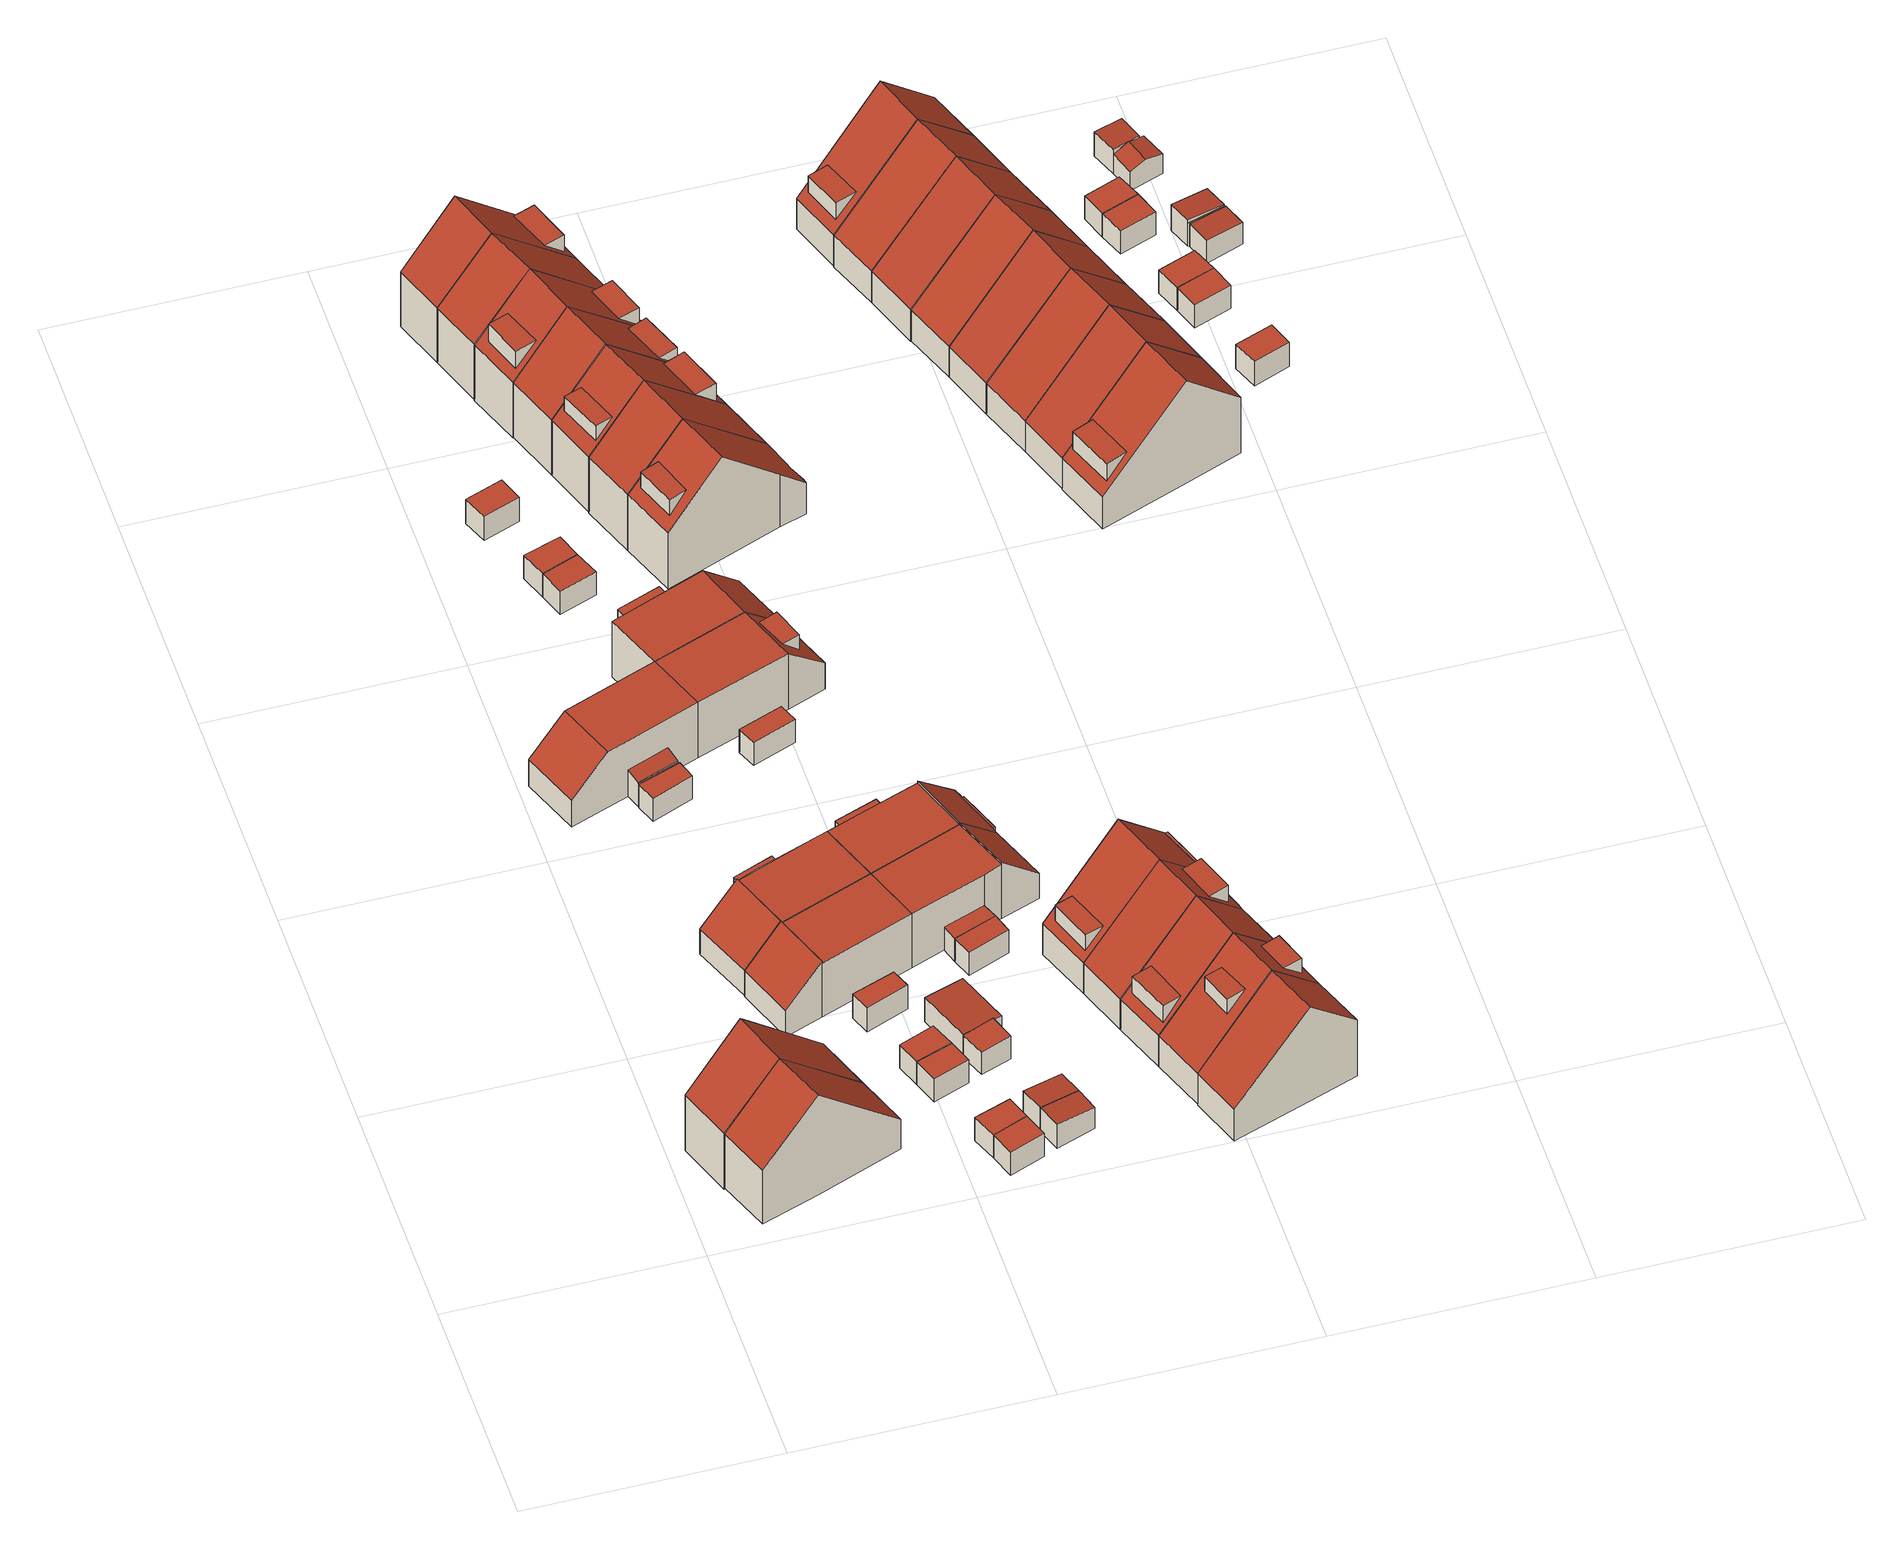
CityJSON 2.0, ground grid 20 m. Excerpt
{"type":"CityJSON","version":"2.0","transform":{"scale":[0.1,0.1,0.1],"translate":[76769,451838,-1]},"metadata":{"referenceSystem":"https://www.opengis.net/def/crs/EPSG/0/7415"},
"CityObjects":{
"building1":{"type":"Building","attributes":{"Volume":433.14,"Dakoppervlakte":82.55,"Muuroppervlakte":224.26,"Vloeroppervlakte":58.53,"hoogte_Z_max_in_m_NAP":10.23,"GEB_DOEL":"woonfunctie","dateOfConstruction":"1982-01-01","measuredHeight":10.58},"geometry":[{"type":"Solid","lod":"2","boundaries":[[[[0,1,2,3,4,5,6]],[[7,8,9,10]],[[11,12,13,10,9]],[[1,0,7,10]],[[7,0,6,8]],[[4,3,12,11]],[[2,13,12,3]],[[10,13,2,1]],[[8,6,5,4,11,9]]]],"semantics":{"surfaces":[{"type":"GroundSurface"},{"type":"RoofSurface"},{"type":"WallSurface"}],"values":[[0,1,1,2,2,2,2,2,2]]}}]},
"building2":{"type":"Building","attributes":{"Volume":401.95,"Dakoppervlakte":77.57,"Muuroppervlakte":218.39,"Vloeroppervlakte":55,"hoogte_Z_max_in_m_NAP":10.23,"GEB_DOEL":"woonfunctie","dateOfConstruction":"1982-01-01","measuredHeight":10.48},"geometry":[{"type":"Solid","lod":"2","boundaries":[[[[14,15,16,17,18,19]],[[20,9,8,21]],[[11,9,20,22]],[[21,8,18,17]],[[22,15,14,11]],[[9,11,14,19]],[[21,17,16,15,22,20]],[[19,18,8,9]]]],"semantics":{"surfaces":[{"type":"GroundSurface"},{"type":"RoofSurface"},{"type":"WallSurface"}],"values":[[0,1,1,2,2,2,2,2]]}}]},
"building3":{"type":"Building","attributes":{"Volume":313.83,"Dakoppervlakte":67.06,"Muuroppervlakte":169.41,"Vloeroppervlakte":60.92,"hoogte_Z_max_in_m_NAP":5.5,"GEB_DOEL":"woonfunctie","dateOfConstruction":"1982-01-01","measuredHeight":5.81},"geometry":[{"type":"Solid","lod":"2","boundaries":[[[[23,24,25,26,27,28,29,30,31,32,33,34]],[[35,36,37,38]],[[37,36,39,40,41]],[[42,43,44,45]],[[46,47,48,49]],[[28,38,37,29]],[[38,28,27,35]],[[29,37,41,30]],[[25,24,48,42,45]],[[33,32,44,43,47]],[[46,49,23,34]],[[33,47,46,34]],[[24,23,49,48]],[[47,43,42,48]],[[32,31,40,39,36,35,27,26,25,45,44]],[[31,30,41,40]]]],"semantics":{"surfaces":[{"type":"GroundSurface"},{"type":"RoofSurface"},{"type":"WallSurface"}],"values":[[0,1,1,1,1,2,2,2,2,2,2,2,2,2,2,2]]}}]},
"building4":{"type":"Building","attributes":{"Volume":309,"Dakoppervlakte":68.43,"Muuroppervlakte":164.42,"Vloeroppervlakte":61.97,"hoogte_Z_max_in_m_NAP":5.47,"GEB_DOEL":"woonfunctie","dateOfConstruction":"1982-01-01","measuredHeight":5.72},"geometry":[{"type":"Solid","lod":"2","boundaries":[[[[50,51,52,53,54,55,56,57,58,59]],[[60,61,62,63,64]],[[65,66,67,68]],[[69,70,71,72]],[[54,53,64,63]],[[50,68,67,51]],[[65,68,50,59]],[[58,66,65,59]],[[52,51,67,66,58,57,62,61,60]],[[63,71,70,55,54]],[[57,56,69,72,62]],[[55,70,69,56]],[[63,62,72,71]],[[53,52,60,64]]]],"semantics":{"surfaces":[{"type":"GroundSurface"},{"type":"RoofSurface"},{"type":"WallSurface"}],"values":[[0,1,1,1,2,2,2,2,2,2,2,2,2,2]]}}]},
"building5":{"type":"Building","attributes":{"Volume":13.61,"Dakoppervlakte":5.76,"Muuroppervlakte":24.47,"Vloeroppervlakte":5.76,"hoogte_Z_max_in_m_NAP":2.1,"GEB_DOEL":"onbekend","dateOfConstruction":"1982-01-01","measuredHeight":2.36},"geometry":[{"type":"Solid","lod":"2","boundaries":[[[[34,73,74,23]],[[75,76,46,49]],[[74,73,76,75]],[[73,34,46,76]],[[23,49,46,34]],[[23,74,75,49]]]],"semantics":{"surfaces":[{"type":"GroundSurface"},{"type":"RoofSurface"},{"type":"WallSurface"}],"values":[[0,1,2,2,2,2]]}}]},
"building6":{"type":"Building","attributes":{"Volume":285.91,"Dakoppervlakte":61.2,"Muuroppervlakte":157.73,"Vloeroppervlakte":55.22,"hoogte_Z_max_in_m_NAP":5.47,"GEB_DOEL":"woonfunctie","dateOfConstruction":"1982-01-01","measuredHeight":5.73},"geometry":[{"type":"Solid","lod":"2","boundaries":[[[[77,78,79,80,81,82]],[[83,64,63,84]],[[70,85,86,71]],[[78,77,83,84]],[[82,64,83,77]],[[81,63,64,82]],[[70,71,63,81,80]],[[85,70,80,79]],[[84,86,85,79,78]],[[84,63,71,86]]]],"semantics":{"surfaces":[{"type":"GroundSurface"},{"type":"RoofSurface"},{"type":"WallSurface"}],"values":[[0,1,1,2,2,2,2,2,2,2]]}}]},
"building7":{"type":"Building","attributes":{"Volume":12.59,"Dakoppervlakte":5.52,"Muuroppervlakte":23.83,"Vloeroppervlakte":5.52,"hoogte_Z_max_in_m_NAP":2.23,"GEB_DOEL":"onbekend","dateOfConstruction":"1982-01-01","measuredHeight":2.42},"geometry":[{"type":"Solid","lod":"2","boundaries":[[[[87,88,50,59,89,90]],[[91,92,93,94]],[[95,96,65,68]],[[88,87,92,91]],[[92,87,90,93]],[[93,90,89,94]],[[96,94,89,59,65]],[[50,68,65,59]],[[88,91,95,68,50]],[[94,96,95,91]]]],"semantics":{"surfaces":[{"type":"GroundSurface"},{"type":"RoofSurface"},{"type":"WallSurface"}],"values":[[0,1,1,2,2,2,2,2,2,2]]}}]},
"building8":{"type":"Building","attributes":{"Volume":15.65,"Dakoppervlakte":6.32,"Muuroppervlakte":25.36,"Vloeroppervlakte":6.32,"hoogte_Z_max_in_m_NAP":2.14,"GEB_DOEL":"onbekend","dateOfConstruction":"1982-01-01","measuredHeight":2.48},"geometry":[{"type":"Solid","lod":"2","boundaries":[[[[97,98,99,100]],[[101,102,103,104]],[[99,98,101,104]],[[97,102,101,98]],[[100,103,102,97]],[[100,99,104,103]]]],"semantics":{"surfaces":[{"type":"GroundSurface"},{"type":"RoofSurface"},{"type":"WallSurface"}],"values":[[0,1,2,2,2,2]]}}]},
"building9":{"type":"Building","attributes":{"Volume":15.4,"Dakoppervlakte":6.32,"Muuroppervlakte":24.95,"Vloeroppervlakte":6.32,"hoogte_Z_max_in_m_NAP":2.14,"GEB_DOEL":"onbekend","dateOfConstruction":"1982-01-01","measuredHeight":2.44},"geometry":[{"type":"Solid","lod":"2","boundaries":[[[[99,98,105,106]],[[107,101,104,108]],[[99,106,108,104]],[[106,105,107,108]],[[98,101,107,105]],[[98,99,104,101]]]],"semantics":{"surfaces":[{"type":"GroundSurface"},{"type":"RoofSurface"},{"type":"WallSurface"}],"values":[[0,1,2,2,2,2]]}}]},
"building10":{"type":"Building","attributes":{"Volume":15.23,"Dakoppervlakte":6.1,"Muuroppervlakte":26.49,"Vloeroppervlakte":6.1,"hoogte_Z_max_in_m_NAP":2.13,"GEB_DOEL":"onbekend","dateOfConstruction":"1982-01-01","measuredHeight":2.5},"geometry":[{"type":"Solid","lod":"2","boundaries":[[[[109,110,111,112]],[[113,114,115,116]],[[111,110,114,113]],[[110,109,115,114]],[[112,116,115,109]],[[112,111,113,116]]]],"semantics":{"surfaces":[{"type":"GroundSurface"},{"type":"RoofSurface"},{"type":"WallSurface"}],"values":[[0,1,2,2,2,2]]}}]},
"building11":{"type":"Building","attributes":{"Volume":15.43,"Dakoppervlakte":6.29,"Muuroppervlakte":25.03,"Vloeroppervlakte":6.29,"hoogte_Z_max_in_m_NAP":2.14,"GEB_DOEL":"onbekend","dateOfConstruction":"1982-01-01","measuredHeight":2.45},"geometry":[{"type":"Solid","lod":"2","boundaries":[[[[117,118,119,120]],[[121,122,123,124]],[[117,120,123,122]],[[119,124,123,120]],[[121,124,119,118]],[[122,121,118,117]]]],"semantics":{"surfaces":[{"type":"GroundSurface"},{"type":"RoofSurface"},{"type":"WallSurface"}],"values":[[0,1,2,2,2,2]]}}]},
"building12":{"type":"Building","attributes":{"Volume":15.49,"Dakoppervlakte":6.29,"Muuroppervlakte":25.12,"Vloeroppervlakte":6.29,"hoogte_Z_max_in_m_NAP":2.14,"GEB_DOEL":"onbekend","dateOfConstruction":"1982-01-01","measuredHeight":2.46},"geometry":[{"type":"Solid","lod":"2","boundaries":[[[[125,117,120,126]],[[123,122,127,128]],[[117,125,127,122]],[[128,127,125,126]],[[128,126,120,123]],[[122,123,120,117]]]],"semantics":{"surfaces":[{"type":"GroundSurface"},{"type":"RoofSurface"},{"type":"WallSurface"}],"values":[[0,1,2,2,2,2]]}}]},
"building13":{"type":"Building","attributes":{"Volume":17.09,"Dakoppervlakte":6.79,"Muuroppervlakte":26.72,"Vloeroppervlakte":6.79,"hoogte_Z_max_in_m_NAP":2.13,"GEB_DOEL":"onbekend","dateOfConstruction":"1982-01-01","measuredHeight":2.52},"geometry":[{"type":"Solid","lod":"2","boundaries":[[[[129,130,131,132]],[[133,134,135,136]],[[129,132,134,133]],[[132,131,135,134]],[[130,136,135,131]],[[130,129,133,136]]]],"semantics":{"surfaces":[{"type":"GroundSurface"},{"type":"RoofSurface"},{"type":"WallSurface"}],"values":[[0,1,2,2,2,2]]}}]},
"building14":{"type":"Building","attributes":{"Volume":16.63,"Dakoppervlakte":6.78,"Muuroppervlakte":26.01,"Vloeroppervlakte":6.78,"hoogte_Z_max_in_m_NAP":2.13,"GEB_DOEL":"onbekend","dateOfConstruction":"1982-01-01","measuredHeight":2.45},"geometry":[{"type":"Solid","lod":"2","boundaries":[[[[137,138,139,140]],[[141,142,143,144]],[[139,138,144,143]],[[138,137,141,144]],[[140,142,141,137]],[[140,139,143,142]]]],"semantics":{"surfaces":[{"type":"GroundSurface"},{"type":"RoofSurface"},{"type":"WallSurface"}],"values":[[0,1,2,2,2,2]]}}]},
"building15":{"type":"Building","attributes":{"Volume":16.71,"Dakoppervlakte":6.79,"Muuroppervlakte":26.13,"Vloeroppervlakte":6.79,"hoogte_Z_max_in_m_NAP":2.13,"GEB_DOEL":"onbekend","dateOfConstruction":"1982-01-01","measuredHeight":2.46},"geometry":[{"type":"Solid","lod":"2","boundaries":[[[[139,138,145,146]],[[147,148,144,143]],[[139,146,147,143]],[[145,148,147,146]],[[148,145,138,144]],[[138,139,143,144]]]],"semantics":{"surfaces":[{"type":"GroundSurface"},{"type":"RoofSurface"},{"type":"WallSurface"}],"values":[[0,1,2,2,2,2]]}}]},
"building16":{"type":"Building","attributes":{"Volume":12.96,"Dakoppervlakte":5.54,"Muuroppervlakte":22.17,"Vloeroppervlakte":7.12,"hoogte_Z_max_in_m_NAP":2.1,"GEB_DOEL":"onbekend","dateOfConstruction":"1982-01-01","measuredHeight":2.4},"geometry":[{"type":"Solid","lod":"2","boundaries":[[[[149,150,151,152]],[[153,154,155,156]],[[153,156,151,150]],[[150,149,154,153]],[[152,155,154,149]],[[156,155,152,151]]]],"semantics":{"surfaces":[{"type":"GroundSurface"},{"type":"RoofSurface"},{"type":"WallSurface"}],"values":[[0,1,2,2,2,2]]}}]},
"building17":{"type":"Building","attributes":{"Volume":36.22,"Dakoppervlakte":15.54,"Muuroppervlakte":37.2,"Vloeroppervlakte":15.52,"hoogte_Z_max_in_m_NAP":2.07,"GEB_DOEL":"onbekend","dateOfConstruction":"1982-01-01","measuredHeight":2.44},"geometry":[{"type":"Solid","lod":"2","boundaries":[[[[157,158,159,160]],[[161,162,163,164]],[[157,160,162,161]],[[159,163,162,160]],[[159,158,164,163]],[[158,157,161,164]]]],"semantics":{"surfaces":[{"type":"GroundSurface"},{"type":"RoofSurface"},{"type":"WallSurface"}],"values":[[0,1,2,2,2,2]]}}]},
"building18":{"type":"Building","attributes":{"Volume":15.35,"Dakoppervlakte":6.8,"Muuroppervlakte":24.36,"Vloeroppervlakte":6.77,"hoogte_Z_max_in_m_NAP":2.19,"GEB_DOEL":"onbekend","dateOfConstruction":"1982-01-01","measuredHeight":2.43},"geometry":[{"type":"Solid","lod":"2","boundaries":[[[[165,166,167,168]],[[169,170,171,172]],[[165,168,170,169]],[[168,167,171,170]],[[166,172,171,167]],[[169,172,166,165]]]],"semantics":{"surfaces":[{"type":"GroundSurface"},{"type":"RoofSurface"},{"type":"WallSurface"}],"values":[[0,1,2,2,2,2]]}}]},
"building19":{"type":"Building","attributes":{"Volume":15.73,"Dakoppervlakte":6.8,"Muuroppervlakte":24.96,"Vloeroppervlakte":6.77,"hoogte_Z_max_in_m_NAP":2.2,"GEB_DOEL":"onbekend","dateOfConstruction":"1982-01-01","measuredHeight":2.48},"geometry":[{"type":"Solid","lod":"2","boundaries":[[[[173,174,175,176]],[[169,177,178,170]],[[169,175,174,177]],[[174,173,178,177]],[[178,173,176,170]],[[176,175,169,170]]]],"semantics":{"surfaces":[{"type":"GroundSurface"},{"type":"RoofSurface"},{"type":"WallSurface"}],"values":[[0,1,2,2,2,2]]}}]},
"building20":{"type":"Building","attributes":{"Volume":18.22,"Dakoppervlakte":6.42,"Muuroppervlakte":30.9,"Vloeroppervlakte":6.42,"hoogte_Z_max_in_m_NAP":2.54,"GEB_DOEL":"onbekend","dateOfConstruction":"1982-01-01","measuredHeight":2.84},"geometry":[{"type":"Solid","lod":"2","boundaries":[[[[179,180,181,182]],[[183,184,185,186]],[[182,184,183,179]],[[182,181,185,184]],[[180,186,185,181]],[[179,183,186,180]]]],"semantics":{"surfaces":[{"type":"GroundSurface"},{"type":"RoofSurface"},{"type":"WallSurface"}],"values":[[0,1,2,2,2,2]]}}]},
"building21":{"type":"Building","attributes":{"Volume":14.37,"Dakoppervlakte":5.93,"Muuroppervlakte":25.67,"Vloeroppervlakte":5.93,"hoogte_Z_max_in_m_NAP":2.11,"GEB_DOEL":"onbekend","dateOfConstruction":"1982-01-01","measuredHeight":2.42},"geometry":[{"type":"Solid","lod":"2","boundaries":[[[[187,188,189,190]],[[191,192,193,194]],[[188,191,194,189]],[[188,187,192,191]],[[190,193,192,187]],[[194,193,190,189]]]],"semantics":{"surfaces":[{"type":"GroundSurface"},{"type":"RoofSurface"},{"type":"WallSurface"}],"values":[[0,1,2,2,2,2]]}}]},
"building22":{"type":"Building","attributes":{"Volume":298.98,"Dakoppervlakte":62.61,"Muuroppervlakte":161.78,"Vloeroppervlakte":56.43,"hoogte_Z_max_in_m_NAP":5.49,"GEB_DOEL":"woonfunctie","dateOfConstruction":"1982-01-01","measuredHeight":5.74},"geometry":[{"type":"Solid","lod":"2","boundaries":[[[[195,196,197,198,199,30]],[[200,201,202,203]],[[41,203,202,204]],[[204,195,30,41]],[[201,200,198,197]],[[196,202,201,197]],[[199,198,200,203,41,30]],[[202,196,195,204]]]],"semantics":{"surfaces":[{"type":"GroundSurface"},{"type":"RoofSurface"},{"type":"WallSurface"}],"values":[[0,1,1,2,2,2,2,2]]}}]},
"building23":{"type":"Building","attributes":{"Volume":306.64,"Dakoppervlakte":57.09,"Muuroppervlakte":163.36,"Vloeroppervlakte":56.66,"hoogte_Z_max_in_m_NAP":5.5,"GEB_DOEL":"woonfunctie","dateOfConstruction":"1982-01-01","measuredHeight":5.82},"children":["building23-1"],"geometry":[{"type":"Solid","lod":"2","boundaries":[[[[205,206,31,30,199,198]],[[203,41,40,207]],[[203,207,208,200],[209,210,211,212]],[[40,41,30,31]],[[206,207,40,31]],[[208,205,198,200]],[[206,205,208,207]],[[41,203,200,198,199,30]],[[213,214,209,212]],[[213,212,211]],[[213,211,210,214]],[[214,210,209]]]],"semantics":{"surfaces":[{"type":"GroundSurface"},{"type":"RoofSurface"},{"type":"WallSurface"}],"values":[[0,1,1,2,2,2,2,2,1,2,2,2]]}}]},
"building23-1":{"type":"BuildingInstallation","attributes":{"relationToConstruction":"outside"},"parents":["building23"],"geometry":[{"type":"MultiSurface","lod":"2","boundaries":[[[213,214,209,212]],[[213,212,211]],[[213,211,210,214]],[[214,210,209]]],"semantics":{"surfaces":[{"type":"RoofSurface"},{"type":"WallSurface"}],"values":[0,1,1,1]}}]},
"building24":{"type":"Building","attributes":{"Volume":13.03,"Dakoppervlakte":5.65,"Muuroppervlakte":23.87,"Vloeroppervlakte":5.65,"hoogte_Z_max_in_m_NAP":2.1,"GEB_DOEL":"onbekend","dateOfConstruction":"1982-01-01","measuredHeight":2.31},"geometry":[{"type":"Solid","lod":"2","boundaries":[[[[215,216,217,218]],[[219,220,221,222]],[[215,218,219,222]],[[218,217,220,219]],[[216,221,220,217]],[[222,221,216,215]]]],"semantics":{"surfaces":[{"type":"GroundSurface"},{"type":"RoofSurface"},{"type":"WallSurface"}],"values":[[0,1,2,2,2,2]]}}]},
"building25":{"type":"Building","attributes":{"Volume":14.77,"Dakoppervlakte":6.04,"Muuroppervlakte":25.69,"Vloeroppervlakte":6.04,"hoogte_Z_max_in_m_NAP":2.1,"GEB_DOEL":"onbekend","dateOfConstruction":"1982-01-01","measuredHeight":2.45},"geometry":[{"type":"Solid","lod":"2","boundaries":[[[[223,224,225,226]],[[227,228,229,230]],[[225,224,228,227]],[[224,223,229,228]],[[226,230,229,223]],[[226,225,227,230]]]],"semantics":{"surfaces":[{"type":"GroundSurface"},{"type":"RoofSurface"},{"type":"WallSurface"}],"values":[[0,1,2,2,2,2]]}}]},
"building26":{"type":"Building","attributes":{"Volume":303.76,"Dakoppervlakte":68.49,"Muuroppervlakte":164.35,"Vloeroppervlakte":67.8,"hoogte_Z_max_in_m_NAP":5.47,"GEB_DOEL":"woonfunctie","dateOfConstruction":"1982-01-01","measuredHeight":5.7},"geometry":[{"type":"Solid","lod":"2","boundaries":[[[[231,232,233,234,235,236,237,53,52,238,217,216,239,240]],[[60,64,241,242,243]],[[244,221,220,245]],[[246,247,248,249,250,251,252]],[[253,254,255,256]],[[237,241,64,53]],[[238,52,60,243,245]],[[52,53,64,60]],[[216,221,244,239]],[[220,221,216,217]],[[243,242,240,239,244,245]],[[242,246,252,231,240]],[[241,237,236,248,247]],[[248,236,235,249]],[[249,235,254]],[[232,251,250,253]],[[232,231,252,251]],[[255,234,233,256]],[[232,253,256,233]],[[235,234,255,254]],[[249,254,253,250]],[[242,241,247,246]],[[220,217,238,245]]]],"semantics":{"surfaces":[{"type":"GroundSurface"},{"type":"RoofSurface"},{"type":"WallSurface"}],"values":[[0,1,1,1,1,2,2,2,2,2,2,2,2,2,2,2,2,2,2,2,2,2,2]]}}]},
"building27":{"type":"Building","attributes":{"Volume":302.6,"Dakoppervlakte":67.07,"Muuroppervlakte":165.03,"Vloeroppervlakte":60.79,"hoogte_Z_max_in_m_NAP":5.47,"GEB_DOEL":"woonfunctie","dateOfConstruction":"1982-01-01","measuredHeight":5.76},"geometry":[{"type":"Solid","lod":"2","boundaries":[[[[77,82,257,258,259,260,261,223,226,262]],[[263,241,64,83,264]],[[265,230,229,266]],[[267,248,247,268]],[[64,82,77,83]],[[64,241,257,82]],[[230,226,223,229]],[[229,223,261,266]],[[262,226,230,265]],[[77,262,265,266,264,83]],[[260,259,267,268,263]],[[267,259,258,248]],[[241,247,248,258,257]],[[247,241,263,268]],[[263,264,266,261,260]]]],"semantics":{"surfaces":[{"type":"GroundSurface"},{"type":"RoofSurface"},{"type":"WallSurface"}],"values":[[0,1,1,1,2,2,2,2,2,2,2,2,2,2,2]]}}]},
"building28":{"type":"Building","attributes":{"Volume":400.8,"Dakoppervlakte":67.13,"Muuroppervlakte":218.66,"Vloeroppervlakte":54.05,"hoogte_Z_max_in_m_NAP":10.18,"GEB_DOEL":"woonfunctie","dateOfConstruction":"1982-01-01","measuredHeight":10.5},"children":["building28-1"],"geometry":[{"type":"Solid","lod":"2","boundaries":[[[[269,270,271,272,273,274]],[[275,276,277,278]],[[275,279,280,276],[281,282,283,284]],[[272,271,278,277]],[[271,270,275,278]],[[269,274,280,279]],[[270,269,279,275]],[[277,276,280,274,273,272]],[[285,284,283,286]],[[286,283,282]],[[286,282,281,285]],[[281,284,285]]]],"semantics":{"surfaces":[{"type":"GroundSurface"},{"type":"RoofSurface"},{"type":"WallSurface"}],"values":[[0,1,1,2,2,2,2,2,1,2,2,2]]}}]},
"building28-1":{"type":"BuildingInstallation","attributes":{"relationToConstruction":"outside"},"parents":["building28"],"geometry":[{"type":"MultiSurface","lod":"2","boundaries":[[[285,284,283,286]],[[286,283,282]],[[286,282,281,285]],[[281,284,285]]],"semantics":{"surfaces":[{"type":"RoofSurface"},{"type":"WallSurface"}],"values":[0,1,1,1]}}]},
"building29":{"type":"Building","attributes":{"Volume":397.72,"Dakoppervlakte":76.4,"Muuroppervlakte":219.22,"Vloeroppervlakte":54.26,"hoogte_Z_max_in_m_NAP":10.18,"GEB_DOEL":"woonfunctie","dateOfConstruction":"1982-01-01","measuredHeight":10.51},"geometry":[{"type":"Solid","lod":"2","boundaries":[[[[271,270,269,287,288,289]],[[290,275,278,291]],[[275,290,292,279]],[[271,289,291,278]],[[292,287,269,279]],[[275,279,269,270]],[[291,289,288,287,292,290]],[[270,271,278,275]]]],"semantics":{"surfaces":[{"type":"GroundSurface"},{"type":"RoofSurface"},{"type":"WallSurface"}],"values":[[0,1,1,2,2,2,2,2]]}}]},
"building30":{"type":"Building","attributes":{"Volume":421.22,"Dakoppervlakte":61.81,"Muuroppervlakte":221.63,"Vloeroppervlakte":55.72,"hoogte_Z_max_in_m_NAP":10.18,"GEB_DOEL":"woonfunctie","dateOfConstruction":"1982-01-01","measuredHeight":10.55},"children":["building30-1","building30-2"],"geometry":[{"type":"Solid","lod":"2","boundaries":[[[[293,294,295,296,297,298]],[[290,291,299,300],[301,302,303,304]],[[300,305,292,290],[306,307,308,309]],[[296,295,299,291]],[[300,299,295,294]],[[291,290,292,298,297,296]],[[293,298,292,305]],[[294,293,305,300]],[[310,311,301,304]],[[310,303,302,311]],[[302,301,311]],[[310,304,303]],[[312,306,309,313]],[[313,309,308]],[[313,308,307,312]],[[312,307,306]]]],"semantics":{"surfaces":[{"type":"GroundSurface"},{"type":"RoofSurface"},{"type":"WallSurface"}],"values":[[0,1,1,2,2,2,2,2,1,2,2,2,1,2,2,2]]}}]},
"building30-1":{"type":"BuildingInstallation","attributes":{"relationToConstruction":"outside"},"parents":["building30"],"geometry":[{"type":"MultiSurface","lod":"2","boundaries":[[[310,311,301,304]],[[310,303,302,311]],[[302,301,311]],[[310,304,303]]],"semantics":{"surfaces":[{"type":"RoofSurface"},{"type":"WallSurface"}],"values":[0,1,1,1]}}]},
"building30-2":{"type":"BuildingInstallation","attributes":{"relationToConstruction":"outside"},"parents":["building30"],"geometry":[{"type":"MultiSurface","lod":"2","boundaries":[[[312,306,309,313]],[[313,309,308]],[[313,308,307,312]],[[312,307,306]]],"semantics":{"surfaces":[{"type":"RoofSurface"},{"type":"WallSurface"}],"values":[0,1,1,1]}}]},
"building31":{"type":"Building","attributes":{"Volume":419.47,"Dakoppervlakte":71.26,"Muuroppervlakte":221.23,"Vloeroppervlakte":56.55,"hoogte_Z_max_in_m_NAP":10.18,"GEB_DOEL":"woonfunctie","dateOfConstruction":"1982-01-01","measuredHeight":10.53},"children":["building31-1"],"geometry":[{"type":"Solid","lod":"2","boundaries":[[[[314,315,316,317,318,319]],[[320,300,299,321]],[[320,322,305,300],[323,324,325,326]],[[317,316,305,322]],[[300,305,316,315]],[[314,319,321,299]],[[315,314,299,300]],[[322,320,321,319,318,317]],[[326,327,328,323]],[[327,326,325]],[[327,325,324,328]],[[328,324,323]]]],"semantics":{"surfaces":[{"type":"GroundSurface"},{"type":"RoofSurface"},{"type":"WallSurface"}],"values":[[0,1,1,2,2,2,2,2,1,2,2,2]]}}]},
"building31-1":{"type":"BuildingInstallation","attributes":{"relationToConstruction":"outside"},"parents":["building31"],"geometry":[{"type":"MultiSurface","lod":"2","boundaries":[[[326,327,328,323]],[[327,326,325]],[[327,325,324,328]],[[328,324,323]]],"semantics":{"surfaces":[{"type":"RoofSurface"},{"type":"WallSurface"}],"values":[0,1,1,1]}}]},
"building32":{"type":"Building","attributes":{"Volume":410.81,"Dakoppervlakte":59.48,"Muuroppervlakte":219.56,"Vloeroppervlakte":54.61,"hoogte_Z_max_in_m_NAP":10.18,"GEB_DOEL":"woonfunctie","dateOfConstruction":"1982-01-01","measuredHeight":10.5},"children":["building32-1","building32-2"],"geometry":[{"type":"Solid","lod":"2","boundaries":[[[[319,318,317,329,330,331]],[[320,321,332,333],[334,335,336,337]],[[333,338,322,320],[339,340,341,342]],[[329,317,322,338]],[[318,320,322,317]],[[338,333,332,331,330,329]],[[319,331,332,321]],[[318,319,321,320]],[[343,344,334,337]],[[343,336,335,344]],[[335,334,344]],[[343,337,336]],[[342,345,346,339]],[[345,342,341]],[[345,341,340,346]],[[340,339,346]]]],"semantics":{"surfaces":[{"type":"GroundSurface"},{"type":"RoofSurface"},{"type":"WallSurface"}],"values":[[0,1,1,2,2,2,2,2,1,2,2,2,1,2,2,2]]}}]},
"building32-1":{"type":"BuildingInstallation","attributes":{"relationToConstruction":"outside"},"parents":["building32"],"geometry":[{"type":"MultiSurface","lod":"2","boundaries":[[[343,344,334,337]],[[343,336,335,344]],[[335,334,344]],[[343,337,336]]],"semantics":{"surfaces":[{"type":"RoofSurface"},{"type":"WallSurface"}],"values":[0,1,1,1]}}]},
"building32-2":{"type":"BuildingInstallation","attributes":{"relationToConstruction":"outside"},"parents":["building32"],"geometry":[{"type":"MultiSurface","lod":"2","boundaries":[[[342,345,346,339]],[[345,342,341]],[[345,341,340,346]],[[340,339,346]]],"semantics":{"surfaces":[{"type":"RoofSurface"},{"type":"WallSurface"}],"values":[0,1,1,1]}}]},
"building33":{"type":"Building","attributes":{"Volume":419.83,"Dakoppervlakte":80.57,"Muuroppervlakte":222.01,"Vloeroppervlakte":57.23,"hoogte_Z_max_in_m_NAP":10.18,"GEB_DOEL":"woonfunctie","dateOfConstruction":"1982-01-01","measuredHeight":10.54},"geometry":[{"type":"Solid","lod":"2","boundaries":[[[[347,348,349,350,351,352]],[[332,353,354,333]],[[338,333,354,355]],[[351,350,338,355]],[[348,347,353,332]],[[354,353,347,352]],[[349,348,332,333,338,350]],[[352,351,355,354]]]],"semantics":{"surfaces":[{"type":"GroundSurface"},{"type":"RoofSurface"},{"type":"WallSurface"}],"values":[[0,1,1,2,2,2,2,2]]}}]},
"building34":{"type":"Building","attributes":{"Volume":433.86,"Dakoppervlakte":74.76,"Muuroppervlakte":223.56,"Vloeroppervlakte":58.36,"hoogte_Z_max_in_m_NAP":10.18,"GEB_DOEL":"woonfunctie","dateOfConstruction":"1982-01-01","measuredHeight":10.55},"children":["building34-1"],"geometry":[{"type":"Solid","lod":"2","boundaries":[[[[356,357,358,359,360,361,347,352,351,362]],[[354,353,363,364],[365,366,367,368]],[[369,355,354,364,370,371,372,373]],[[347,361,363,353]],[[370,364,363,361,360,359]],[[359,358,371,370]],[[356,362,351,355,369,373,372,371,358,357]],[[352,354,355,351]],[[352,347,353,354]],[[365,368,374,375]],[[374,367,366,375]],[[366,365,375]],[[374,368,367]]]],"semantics":{"surfaces":[{"type":"GroundSurface"},{"type":"RoofSurface"},{"type":"WallSurface"}],"values":[[0,1,1,2,2,2,2,2,2,1,2,2,2]]}}]},
"building34-1":{"type":"BuildingInstallation","attributes":{"relationToConstruction":"outside"},"parents":["building34"],"geometry":[{"type":"MultiSurface","lod":"2","boundaries":[[[365,368,374,375]],[[374,367,366,375]],[[366,365,375]],[[374,368,367]]],"semantics":{"surfaces":[{"type":"RoofSurface"},{"type":"WallSurface"}],"values":[0,1,1,1]}}]},
"building35":{"type":"Building","attributes":{"Volume":334.19,"Dakoppervlakte":58.36,"Muuroppervlakte":189.66,"Vloeroppervlakte":47.29,"hoogte_Z_max_in_m_NAP":9.44,"GEB_DOEL":"woonfunctie","dateOfConstruction":"1982-01-01","measuredHeight":9.78},"children":["building35-1"],"geometry":[{"type":"Solid","lod":"2","boundaries":[[[[376,377,378,379,380,381,382]],[[383,384,385,386,387],[388,389,390,391]],[[384,383,392,393]],[[378,387,386,385,380,379]],[[383,387,378,377]],[[376,382,393,392]],[[376,392,383,377]],[[385,384,393,382,381,380]],[[391,394,395,388]],[[394,391,390]],[[394,390,389,395]],[[395,389,388]]]],"semantics":{"surfaces":[{"type":"GroundSurface"},{"type":"RoofSurface"},{"type":"WallSurface"}],"values":[[0,1,1,2,2,2,2,2,1,2,2,2]]}}]},
"building35-1":{"type":"BuildingInstallation","attributes":{"relationToConstruction":"outside"},"parents":["building35"],"geometry":[{"type":"MultiSurface","lod":"2","boundaries":[[[391,394,395,388]],[[394,391,390]],[[394,390,389,395]],[[395,389,388]]],"semantics":{"surfaces":[{"type":"RoofSurface"},{"type":"WallSurface"}],"values":[0,1,1,1]}}]},
"building36":{"type":"Building","attributes":{"Volume":339.67,"Dakoppervlakte":59.54,"Muuroppervlakte":188.35,"Vloeroppervlakte":48.54,"hoogte_Z_max_in_m_NAP":9.44,"GEB_DOEL":"woonfunctie","dateOfConstruction":"1982-01-01","measuredHeight":9.7},"children":["building36-1"],"geometry":[{"type":"Solid","lod":"2","boundaries":[[[[396,397,398,382,381,380]],[[384,393,399,400],[401,402,403,404]],[[385,384,400,405]],[[399,393,382,398]],[[397,400,399,398]],[[396,380,385,405]],[[397,396,405,400]],[[393,384,385,380,381,382]],[[406,407,401,404]],[[406,403,402,407]],[[402,401,407]],[[406,404,403]]]],"semantics":{"surfaces":[{"type":"GroundSurface"},{"type":"RoofSurface"},{"type":"WallSurface"}],"values":[[0,1,1,2,2,2,2,2,1,2,2,2]]}}]},
"building36-1":{"type":"BuildingInstallation","attributes":{"relationToConstruction":"outside"},"parents":["building36"],"geometry":[{"type":"MultiSurface","lod":"2","boundaries":[[[406,407,401,404]],[[406,403,402,407]],[[402,401,407]],[[406,404,403]]],"semantics":{"surfaces":[{"type":"RoofSurface"},{"type":"WallSurface"}],"values":[0,1,1,1]}}]},
"building37":{"type":"Building","attributes":{"Volume":397.6,"Dakoppervlakte":67.03,"Muuroppervlakte":205.17,"Vloeroppervlakte":59.91,"hoogte_Z_max_in_m_NAP":9.44,"GEB_DOEL":"woonfunctie","dateOfConstruction":"1982-01-01","measuredHeight":9.78},"children":["building37-1"],"geometry":[{"type":"Solid","lod":"2","boundaries":[[[[408,409,378,377,376,410,411,412,413,414]],[[415,416,392,383],[417,418,419,420]],[[415,383,387,421]],[[422,423,424,425]],[[426,427,428,429]],[[387,383,377,378,425]],[[416,410,376,392]],[[377,383,392,376]],[[408,414,427,426]],[[428,427,414,413]],[[408,426,429,409]],[[422,425,378,409,429]],[[413,412,424,423,428]],[[422,429,428,423]],[[387,425,424,421]],[[416,415,421,424,412,411,410]],[[420,419,430,431]],[[430,418,417,431]],[[417,420,431]],[[430,419,418]]]],"semantics":{"surfaces":[{"type":"GroundSurface"},{"type":"RoofSurface"},{"type":"OuterFloorSurface"},{"type":"WallSurface"}],"values":[[0,1,1,1,2,3,3,3,3,3,3,3,3,3,3,3,1,3,3,3]]}}]},
"building37-1":{"type":"BuildingInstallation","attributes":{"relationToConstruction":"outside"},"parents":["building37"],"geometry":[{"type":"MultiSurface","lod":"2","boundaries":[[[420,419,430,431]],[[430,418,417,431]],[[417,420,431]],[[430,419,418]]],"semantics":{"surfaces":[{"type":"RoofSurface"},{"type":"WallSurface"}],"values":[0,1,1,1]}}]},
"building38":{"type":"Building","attributes":{"Volume":347.42,"Dakoppervlakte":56.9,"Muuroppervlakte":190.09,"Vloeroppervlakte":49.14,"hoogte_Z_max_in_m_NAP":9.44,"GEB_DOEL":"woonfunctie","dateOfConstruction":"1982-01-01","measuredHeight":9.74},"children":["building38-1","building38-2"],"geometry":[{"type":"Solid","lod":"2","boundaries":[[[[432,433,434,398,397,396]],[[435,400,399,436],[437,438,439,440]],[[435,441,405,400],[442,443,444,445]],[[436,399,398,434]],[[433,435,436,434]],[[399,400,405,396,397,398]],[[432,396,405,441]],[[433,432,441,435]],[[446,447,437,440]],[[446,439,438,447]],[[438,437,447]],[[446,440,439]],[[448,445,444,449]],[[449,444,443]],[[448,449,443,442]],[[448,442,445]]]],"semantics":{"surfaces":[{"type":"GroundSurface"},{"type":"RoofSurface"},{"type":"WallSurface"}],"values":[[0,1,1,2,2,2,2,2,1,2,2,2,1,2,2,2]]}}]},
"building38-1":{"type":"BuildingInstallation","attributes":{"relationToConstruction":"outside"},"parents":["building38"],"geometry":[{"type":"MultiSurface","lod":"2","boundaries":[[[446,447,437,440]],[[446,439,438,447]],[[438,437,447]],[[446,440,439]]],"semantics":{"surfaces":[{"type":"RoofSurface"},{"type":"WallSurface"}],"values":[0,1,1,1]}}]},
"building38-2":{"type":"BuildingInstallation","attributes":{"relationToConstruction":"outside"},"parents":["building38"],"geometry":[{"type":"MultiSurface","lod":"2","boundaries":[[[448,445,444,449]],[[449,444,443]],[[448,449,443,442]],[[448,442,445]]],"semantics":{"surfaces":[{"type":"RoofSurface"},{"type":"WallSurface"}],"values":[0,1,1,1]}}]},
"building39":{"type":"Building","attributes":{"Volume":337.55,"Dakoppervlakte":67.6,"Muuroppervlakte":191.39,"Vloeroppervlakte":48.18,"hoogte_Z_max_in_m_NAP":9.44,"GEB_DOEL":"woonfunctie","dateOfConstruction":"1982-01-01","measuredHeight":9.81},"geometry":[{"type":"Solid","lod":"2","boundaries":[[[[450,451,452,453,454,455]],[[456,435,436,457]],[[458,441,435,456]],[[457,436,454,453]],[[451,450,441,458]],[[435,441,450,455]],[[452,451,458,456,457,453]],[[454,436,435,455]]]],"semantics":{"surfaces":[{"type":"GroundSurface"},{"type":"RoofSurface"},{"type":"WallSurface"}],"values":[[0,1,1,2,2,2,2,2]]}}]},
"building40":{"type":"Building","attributes":{"Volume":414.07,"Dakoppervlakte":70.02,"Muuroppervlakte":221.31,"Vloeroppervlakte":55.6,"hoogte_Z_max_in_m_NAP":10.23,"GEB_DOEL":"woonfunctie","dateOfConstruction":"1982-01-01","measuredHeight":10.52},"children":["building40-1"],"geometry":[{"type":"Solid","lod":"2","boundaries":[[[[459,460,461,462,463,464]],[[465,466,467,468],[469,470,471,472]],[[468,473,474,465]],[[473,462,461,474]],[[465,474,461,460]],[[459,464,467,466]],[[459,466,465,460]],[[473,468,467,464,463,462]],[[475,476,469,472]],[[475,471,470,476]],[[470,469,476]],[[475,472,471]]]],"semantics":{"surfaces":[{"type":"GroundSurface"},{"type":"RoofSurface"},{"type":"WallSurface"}],"values":[[0,1,1,2,2,2,2,2,1,2,2,2]]}}]},
"building40-1":{"type":"BuildingInstallation","attributes":{"relationToConstruction":"outside"},"parents":["building40"],"geometry":[{"type":"MultiSurface","lod":"2","boundaries":[[[475,476,469,472]],[[475,471,470,476]],[[470,469,476]],[[475,472,471]]],"semantics":{"surfaces":[{"type":"RoofSurface"},{"type":"WallSurface"}],"values":[0,1,1,1]}}]},
"building41":{"type":"Building","attributes":{"Volume":407.11,"Dakoppervlakte":76.94,"Muuroppervlakte":223.29,"Vloeroppervlakte":54.78,"hoogte_Z_max_in_m_NAP":10.23,"GEB_DOEL":"woonfunctie","dateOfConstruction":"1982-01-01","measuredHeight":10.6},"geometry":[{"type":"Solid","lod":"2","boundaries":[[[[477,478,479,480,481,482]],[[483,468,467,484]],[[473,468,483,485]],[[473,485,480,479]],[[477,482,484,467]],[[483,484,482,481]],[[467,468,473,479,478,477]],[[481,480,485,483]]]],"semantics":{"surfaces":[{"type":"GroundSurface"},{"type":"RoofSurface"},{"type":"WallSurface"}],"values":[[0,1,1,2,2,2,2,2]]}}]},
"building42":{"type":"Building","attributes":{"Volume":430.8,"Dakoppervlakte":81.01,"Muuroppervlakte":226.75,"Vloeroppervlakte":57.68,"hoogte_Z_max_in_m_NAP":10.23,"GEB_DOEL":"woonfunctie","dateOfConstruction":"1982-01-01","measuredHeight":10.64},"geometry":[{"type":"Solid","lod":"2","boundaries":[[[[480,486,487,488,482,481]],[[484,489,490,483]],[[491,485,483,490]],[[482,488,489,484]],[[491,486,480,485]],[[481,483,485,480]],[[487,486,491,490,489,488]],[[482,484,483,481]]]],"semantics":{"surfaces":[{"type":"GroundSurface"},{"type":"RoofSurface"},{"type":"WallSurface"}],"values":[[0,1,1,2,2,2,2,2]]}}]},
"building43":{"type":"Building","attributes":{"Volume":404.28,"Dakoppervlakte":76.99,"Muuroppervlakte":221.54,"Vloeroppervlakte":54.81,"hoogte_Z_max_in_m_NAP":10.23,"GEB_DOEL":"woonfunctie","dateOfConstruction":"1982-01-01","measuredHeight":10.55},"geometry":[{"type":"Solid","lod":"2","boundaries":[[[[492,493,494,495,496,497]],[[489,498,499,490]],[[490,499,500,491]],[[492,497,498,489]],[[491,500,495,494]],[[493,490,491,494]],[[496,495,500,499,498,497]],[[492,489,490,493]]]],"semantics":{"surfaces":[{"type":"GroundSurface"},{"type":"RoofSurface"},{"type":"WallSurface"}],"values":[[0,1,1,2,2,2,2,2]]}}]},
"building44":{"type":"Building","attributes":{"Volume":409.85,"Dakoppervlakte":78.28,"Muuroppervlakte":221.48,"Vloeroppervlakte":55.73,"hoogte_Z_max_in_m_NAP":10.23,"GEB_DOEL":"woonfunctie","dateOfConstruction":"1982-01-01","measuredHeight":10.52},"geometry":[{"type":"Solid","lod":"2","boundaries":[[[[501,497,496,495,502,503]],[[504,499,498,505]],[[499,504,506,500]],[[497,501,505,498]],[[500,506,502,495]],[[496,499,500,495]],[[503,502,506,504,505,501]],[[497,498,499,496]]]],"semantics":{"surfaces":[{"type":"GroundSurface"},{"type":"RoofSurface"},{"type":"WallSurface"}],"values":[[0,1,1,2,2,2,2,2]]}}]},
"building45":{"type":"Building","attributes":{"Volume":406.87,"Dakoppervlakte":78.22,"Muuroppervlakte":220.01,"Vloeroppervlakte":55.69,"hoogte_Z_max_in_m_NAP":10.23,"GEB_DOEL":"woonfunctie","dateOfConstruction":"1982-01-01","measuredHeight":10.48},"geometry":[{"type":"Solid","lod":"2","boundaries":[[[[501,503,502,507,508,509]],[[510,504,505,511]],[[506,504,510,512]],[[501,509,511,505]],[[506,512,507,502]],[[504,506,502,503]],[[508,507,512,510,511,509]],[[501,505,504,503]]]],"semantics":{"surfaces":[{"type":"GroundSurface"},{"type":"RoofSurface"},{"type":"WallSurface"}],"values":[[0,1,1,2,2,2,2,2]]}}]},
"building46":{"type":"Building","attributes":{"Volume":406.53,"Dakoppervlakte":77.78,"Muuroppervlakte":220.93,"Vloeroppervlakte":55.38,"hoogte_Z_max_in_m_NAP":10.23,"GEB_DOEL":"woonfunctie","dateOfConstruction":"1982-01-01","measuredHeight":10.51},"geometry":[{"type":"Solid","lod":"2","boundaries":[[[[509,508,507,513,514,515]],[[511,516,517,510]],[[518,512,510,517]],[[509,515,516,511]],[[512,518,513,507]],[[510,512,507,508]],[[514,513,518,517,516,515]],[[508,509,511,510]]]],"semantics":{"surfaces":[{"type":"GroundSurface"},{"type":"RoofSurface"},{"type":"WallSurface"}],"values":[[0,1,1,2,2,2,2,2]]}}]},
"building47":{"type":"Building","attributes":{"Volume":441.62,"Dakoppervlakte":72.24,"Muuroppervlakte":225.6,"Vloeroppervlakte":58.71,"hoogte_Z_max_in_m_NAP":10.23,"GEB_DOEL":"woonfunctie","dateOfConstruction":"1982-01-01","measuredHeight":10.58},"children":["building47-1"],"geometry":[{"type":"Solid","lod":"2","boundaries":[[[[519,520,521,522,523,524]],[[517,525,526,518]],[[517,516,527,525],[528,529,530,531]],[[522,521,518,526]],[[521,520,517,518]],[[519,524,527,516]],[[519,516,517,520]],[[526,525,527,524,523,522]],[[532,528,531,533]],[[533,530,529,532]],[[529,528,532]],[[533,531,530]]]],"semantics":{"surfaces":[{"type":"GroundSurface"},{"type":"RoofSurface"},{"type":"WallSurface"}],"values":[[0,1,1,2,2,2,2,2,1,2,2,2]]}}]},
"building47-1":{"type":"BuildingInstallation","attributes":{"relationToConstruction":"outside"},"parents":["building47"],"geometry":[{"type":"MultiSurface","lod":"2","boundaries":[[[532,528,531,533]],[[533,530,529,532]],[[529,528,532]],[[533,531,530]]],"semantics":{"surfaces":[{"type":"RoofSurface"},{"type":"WallSurface"}],"values":[0,1,1,1]}}]},
"building48":{"type":"Building","attributes":{"Volume":16.3,"Dakoppervlakte":6.65,"Muuroppervlakte":25.8,"Vloeroppervlakte":6.65,"hoogte_Z_max_in_m_NAP":2.15,"GEB_DOEL":"onbekend","dateOfConstruction":"1982-01-01","measuredHeight":2.45},"geometry":[{"type":"Solid","lod":"2","boundaries":[[[[534,535,536,537]],[[538,539,540,541]],[[536,535,541,540]],[[535,534,538,541]],[[537,539,538,534]],[[537,536,540,539]]]],"semantics":{"surfaces":[{"type":"GroundSurface"},{"type":"RoofSurface"},{"type":"WallSurface"}],"values":[[0,1,2,2,2,2]]}}]},
"building49":{"type":"Building","attributes":{"Volume":16.53,"Dakoppervlakte":6.65,"Muuroppervlakte":26.17,"Vloeroppervlakte":6.65,"hoogte_Z_max_in_m_NAP":2.15,"GEB_DOEL":"onbekend","dateOfConstruction":"1982-01-01","measuredHeight":2.49},"geometry":[{"type":"Solid","lod":"2","boundaries":[[[[536,535,542,543]],[[540,544,545,541]],[[536,543,544,540]],[[543,542,545,544]],[[535,541,545,542]],[[535,536,540,541]]]],"semantics":{"surfaces":[{"type":"GroundSurface"},{"type":"RoofSurface"},{"type":"WallSurface"}],"values":[[0,1,2,2,2,2]]}}]},
"building50":{"type":"Building","attributes":{"Volume":16.65,"Dakoppervlakte":6.76,"Muuroppervlakte":26.19,"Vloeroppervlakte":6.76,"hoogte_Z_max_in_m_NAP":2.15,"GEB_DOEL":"onbekend","dateOfConstruction":"1982-01-01","measuredHeight":2.46},"geometry":[{"type":"Solid","lod":"2","boundaries":[[[[546,547,548,549]],[[550,551,552,553]],[[547,546,553,552]],[[553,546,549,550]],[[548,551,550,549]],[[548,547,552,551]]]],"semantics":{"surfaces":[{"type":"GroundSurface"},{"type":"RoofSurface"},{"type":"WallSurface"}],"values":[[0,1,2,2,2,2]]}}]},
"building51":{"type":"Building","attributes":{"Volume":16.56,"Dakoppervlakte":6.76,"Muuroppervlakte":26.04,"Vloeroppervlakte":6.76,"hoogte_Z_max_in_m_NAP":2.15,"GEB_DOEL":"onbekend","dateOfConstruction":"1982-01-01","measuredHeight":2.45},"geometry":[{"type":"Solid","lod":"2","boundaries":[[[[547,546,554,555]],[[552,556,557,553]],[[547,555,556,552]],[[555,554,557,556]],[[546,553,557,554]],[[546,547,552,553]]]],"semantics":{"surfaces":[{"type":"GroundSurface"},{"type":"RoofSurface"},{"type":"WallSurface"}],"values":[[0,1,2,2,2,2]]}}]},
"building52":{"type":"Building","attributes":{"Volume":17.12,"Dakoppervlakte":6.68,"Muuroppervlakte":27.06,"Vloeroppervlakte":6.68,"hoogte_Z_max_in_m_NAP":2.15,"GEB_DOEL":"onbekend","dateOfConstruction":"1982-01-01","measuredHeight":2.56},"geometry":[{"type":"Solid","lod":"2","boundaries":[[[[558,559,560,561]],[[562,563,564,565]],[[563,562,558,561]],[[560,564,563,561]],[[559,565,564,560]],[[559,558,562,565]]]],"semantics":{"surfaces":[{"type":"GroundSurface"},{"type":"RoofSurface"},{"type":"WallSurface"}],"values":[[0,1,2,2,2,2]]}}]},
"building53":{"type":"Building","attributes":{"Volume":12.06,"Dakoppervlakte":5.09,"Muuroppervlakte":21.45,"Vloeroppervlakte":6.94,"hoogte_Z_max_in_m_NAP":2.16,"GEB_DOEL":"onbekend","dateOfConstruction":"1982-01-01","measuredHeight":2.44},"geometry":[{"type":"Solid","lod":"2","boundaries":[[[[566,567,568,569]],[[570,571,572,573]],[[569,571,570,566]],[[568,572,571,569]],[[572,568,567,573]],[[567,566,570,573]]]],"semantics":{"surfaces":[{"type":"GroundSurface"},{"type":"RoofSurface"},{"type":"WallSurface"}],"values":[[0,1,2,2,2,2]]}}]},
"building54":{"type":"Building","attributes":{"Volume":13.7,"Dakoppervlakte":6.35,"Muuroppervlakte":21.52,"Vloeroppervlakte":6.18,"hoogte_Z_max_in_m_NAP":2.07,"GEB_DOEL":"onbekend","dateOfConstruction":"1982-01-01","measuredHeight":2.39},"geometry":[{"type":"Solid","lod":"2","boundaries":[[[[574,567,575,576,577,578]],[[579,580,581,582]],[[583,584,582,581]],[[579,567,574,580]],[[584,583,577,576]],[[575,582,584,576]],[[580,574,578,577,583,581]],[[575,567,579,582]]]],"semantics":{"surfaces":[{"type":"GroundSurface"},{"type":"RoofSurface"},{"type":"WallSurface"}],"values":[[0,1,1,2,2,2,2,2]]}}]},
"building55":{"type":"Building","attributes":{"Volume":16.48,"Dakoppervlakte":6.56,"Muuroppervlakte":26.62,"Vloeroppervlakte":6.5,"hoogte_Z_max_in_m_NAP":2.45,"GEB_DOEL":"onbekend","dateOfConstruction":"1982-01-01","measuredHeight":2.77},"geometry":[{"type":"Solid","lod":"2","boundaries":[[[[585,586,587,588,589,590]],[[591,592,593,594]],[[595,596,597,598]],[[591,594,590,589,597]],[[593,592,596,586,585]],[[590,594,593,585]],[[597,589,588,598]],[[595,598,588,587]],[[587,586,596,595]],[[597,596,592,591]]]],"semantics":{"surfaces":[{"type":"GroundSurface"},{"type":"RoofSurface"},{"type":"WallSurface"}],"values":[[0,1,1,2,2,2,2,2,2,2]]}}]},
"building56":{"type":"Building","attributes":{"Volume":14.99,"Dakoppervlakte":6.52,"Muuroppervlakte":24.15,"Vloeroppervlakte":6.5,"hoogte_Z_max_in_m_NAP":2.12,"GEB_DOEL":"onbekend","dateOfConstruction":"1982-01-01","measuredHeight":2.41},"geometry":[{"type":"Solid","lod":"2","boundaries":[[[[587,599,600,588]],[[595,598,601,602]],[[588,598,595,587]],[[598,588,600,601]],[[601,600,599,602]],[[599,587,595,602]]]],"semantics":{"surfaces":[{"type":"GroundSurface"},{"type":"RoofSurface"},{"type":"WallSurface"}],"values":[[0,1,2,2,2,2]]}}]}
},
"vertices":[
[14,103,6],[60,120,6],[62,121,6],[129,146,6],[145,101,6],[76,75,6],[30,59,6],[14,103,64],[30,59,64],[76,75,112],[60,120,112],[145,101,39],[129,146,38],[62,121,110],
[145,101,8],[161,59,8],[92,33,8],[46,17,8],[30,59,8],[76,75,8],[92,33,112],[46,17,64],[161,59,39],
[77,432,7],[77,433,7],[73,444,7],[56,438,7],[26,427,7],[8,474,7],[38,485,7],[113,513,7],[131,466,7],[106,457,7],[110,445,7],[111,444,7],[26,427,35],[56,438,65],[38,485,65],[8,474,35],[73,444,65],[131,466,65],[113,513,65],[77,433,32],[110,445,32],[106,457,35],[73,444,35],[111,444,31],[110,445,31],[77,433,31],[77,432,31],
[154,322,8],[158,311,8],[184,321,8],[202,273,8],[127,245,8],[97,234,8],[78,282,8],[109,293,8],[126,300,8],[122,311,8],[184,321,63],[126,300,63],[109,293,63],[127,245,63],[202,273,63],[122,311,32],[126,300,34],[158,311,34],[154,322,32],[78,282,34],[97,234,34],[127,245,65],[109,293,65],
[116,429,7],[83,416,7],[83,416,31],[116,429,31],
[219,227,7],[144,199,7],[114,188,7],[97,234,7],[127,245,7],[202,273,7],[219,227,63],[144,199,63],[114,188,34],[144,199,65],
[148,338,8],[153,324,8],[121,312,8],[116,326,8],[153,324,31],[148,338,31],[116,326,31],[121,312,31],[153,324,32],[121,312,32],
[211,147,7],[219,127,7],[190,117,7],[183,136,7],[219,127,31],[211,147,31],[183,136,31],[190,117,31],
[226,108,7],[197,97,7],[226,108,31],[197,97,31],
[171,177,6],[165,193,6],[199,205,6],[205,190,6],[199,205,31],[165,193,31],[171,177,31],[205,190,31],
[222,33,7],[214,53,7],[243,63,7],[250,44,7],[214,53,31],[222,33,31],[250,44,31],[243,63,31],
[229,13,7],[257,24,7],[229,13,31],[257,24,31],
[38,733,6],[68,744,6],[75,724,6],[46,713,6],[38,733,31],[46,713,31],[75,724,31],[68,744,31],
[92,679,7],[99,659,7],[70,648,7],[62,669,7],[92,679,31],[62,669,31],[70,648,31],[99,659,31],
[107,639,7],[77,628,7],[77,628,31],[107,639,31],
[237,113,7],[229,133,7],[254,142,7],[261,122,7],[229,133,30],[237,113,30],[261,122,31],[254,142,31],
[261,144,6],[229,133,6],[213,175,6],[245,187,6],[261,144,29],[245,187,29],[213,175,31],[229,133,31],
[261,48,8],[254,67,8],[286,78,8],[293,59,8],[261,48,32],[293,59,29],[286,78,29],[254,67,32],
[299,40,7],[268,29,7],[261,48,7],[293,59,7],[268,29,32],[299,40,29],
[145,609,7],[151,593,7],[116,579,7],[110,596,7],[145,609,35],[110,596,35],[116,579,35],[151,593,35],
[167,448,7],[161,463,7],[196,476,7],[202,461,7],[161,463,31],[167,448,31],[202,461,31],[196,476,31],
[95,559,7],[171,588,7],[201,599,7],[219,552,7],[188,541,7],[219,552,34],[201,599,34],[171,588,65],[188,541,65],[95,559,65],
[237,505,7],[206,493,7],[206,493,65],[237,505,34],[196,532,61],[211,538,46],[220,512,46],[206,507,61],[220,512,61],[211,538,61],
[235,370,8],[240,355,8],[206,343,8],[201,358,8],[201,358,31],[206,343,31],[240,355,31],[235,370,31],
[284,237,7],[289,221,7],[256,208,7],[250,224,7],[256,208,31],[289,221,31],[284,237,31],[250,224,31],
[290,360,8],[293,353,8],[295,354,8],[308,319,8],[306,318,8],[307,313,8],[276,301,8],[211,331,8],[245,343,8],[259,348,8],[276,301,63],[259,348,63],[211,331,63],[245,343,31],[211,331,31],[259,348,65],[276,301,65],[307,313,33],[306,318,33],[293,353,33],[293,353,34],[290,360,34],[293,353,32],[306,318,32],[308,319,32],[295,354,32],
[276,301,7],[307,313,7],[325,266,7],[294,255,7],[279,249,7],[246,237,7],[294,255,63],[279,249,63],[246,237,31],[279,249,31],[325,266,33],[294,255,65],
[178,930,7],[108,904,7],[63,888,7],[48,929,7],[93,946,7],[163,971,7],[108,904,112],[93,946,112],[48,929,64],[63,888,64],[178,930,38],[163,971,38],[158,966,45],[170,932,45],[154,926,62],[141,960,62],[158,966,62],[170,932,62],
[193,889,7],[124,863,7],[78,846,7],[124,863,112],[78,846,64],[193,889,38],
[209,847,6],[139,820,6],[94,803,6],[78,846,6],[124,863,6],[193,889,6],[94,803,64],[139,820,112],[115,816,88],[98,810,70],[87,841,70],[103,847,88],[209,847,38],[173,873,63],[190,879,45],[201,848,45],[184,842,63],[87,841,88],[98,810,88],[190,879,63],[201,848,63],
[94,803,7],[139,820,7],[209,847,7],[225,803,7],[155,777,7],[110,760,7],[155,777,112],[110,760,64],[225,803,38],[188,832,62],[203,838,46],[216,804,46],[201,798,62],[216,804,62],[203,838,62],
[240,763,7],[171,736,7],[125,718,7],[125,718,64],[171,736,112],[146,730,87],[132,725,72],[119,759,72],[133,764,87],[240,763,38],[202,790,64],[219,797,46],[232,761,46],[215,755,64],[119,759,87],[132,725,87],[232,761,64],[219,797,64],
[141,675,6],[125,718,6],[171,736,6],[240,763,6],[257,718,6],[187,692,6],[141,675,64],[187,692,112],[257,718,38],
[266,691,6],[272,677,6],[273,673,6],[251,666,6],[203,648,6],[158,631,6],[265,695,6],[158,631,64],[203,648,112],[176,647,87],[162,641,71],[150,673,71],[165,679,87],[265,695,38],[251,666,61],[273,673,38],[272,677,38],[266,691,38],[150,673,87],[162,641,87],
[329,168,7],[392,191,7],[431,205,7],[444,169,7],[445,164,7],[407,150,7],[344,127,7],[392,191,104],[407,150,104],[445,164,64],[444,169,64],[431,205,64],[409,192,88],[425,198,71],[436,167,71],[420,161,88],[329,168,39],[344,127,39],[436,167,88],[425,198,88],
[461,122,7],[422,108,7],[360,85,7],[360,85,39],[422,108,104],[380,97,62],[365,91,45],[352,125,45],[368,131,62],[461,122,64],[352,125,62],[365,91,62],
[445,210,7],[433,206,7],[312,213,7],[375,237,7],[413,251,7],[416,252,7],[428,256,7],[375,237,104],[312,213,39],[332,175,44],[320,209,44],[334,214,60],[347,180,60],[413,251,64],[433,206,63],[416,252,63],[413,251,63],[431,205,63],[445,210,38],[428,256,38],[416,252,38],[433,206,38],[320,209,60],[332,175,60],
[477,79,7],[438,65,7],[376,42,7],[438,65,104],[376,42,39],[419,68,87],[404,62,72],[395,88,72],[409,93,87],[477,79,64],[457,111,72],[466,85,72],[451,80,87],[442,105,87],[395,88,87],[404,62,87],[457,111,87],[466,85,87],
[477,79,6],[493,37,6],[454,23,6],[391,1,6],[376,42,6],[438,65,6],[454,23,104],[391,1,39],[493,37,64],
[345,940,7],[415,967,7],[460,984,7],[476,941,7],[430,924,7],[360,898,7],[415,967,112],[345,940,39],[360,898,39],[430,924,112],[381,913,62],[364,907,45],[353,938,45],[369,944,62],[476,941,64],[460,984,64],[353,938,62],[364,907,62],
[360,898,6],[430,924,6],[476,941,6],[491,899,6],[446,882,6],[376,857,6],[446,882,112],[376,857,39],[491,899,64],
[508,855,6],[462,838,6],[392,813,6],[392,813,39],[462,838,112],[508,855,64],
[392,813,7],[462,838,7],[508,855,7],[523,814,7],[478,797,7],[408,771,7],[408,771,39],[478,797,112],[523,814,64],
[423,729,7],[539,771,7],[493,754,7],[493,754,112],[423,729,39],[539,771,64],
[555,729,7],[509,712,7],[439,686,7],[509,712,112],[439,686,39],[555,729,64],
[570,687,7],[524,670,7],[454,644,7],[454,644,39],[524,670,112],[570,687,64],
[454,644,6],[524,670,6],[570,687,6],[586,642,6],[541,625,6],[471,599,6],[541,625,112],[586,642,64],[471,599,39],[493,614,64],[476,607,46],[462,644,46],[479,651,64],[476,607,64],[462,644,64],
[573,902,7],[581,882,7],[551,871,7],[544,891,7],[573,902,31],[544,891,31],[551,871,31],[581,882,31],
[588,862,7],[559,851,7],[559,851,31],[588,862,31],
[612,798,7],[582,787,7],[574,807,7],[604,818,7],[604,818,31],[574,807,31],[582,787,31],[612,798,31],
[619,778,7],[589,767,7],[589,767,31],[619,778,31],
[614,702,6],[606,722,6],[636,733,6],[643,713,6],[614,702,31],[643,713,31],[636,733,31],[606,722,31],
[598,937,7],[576,928,7],[568,948,7],[591,957,7],[598,937,30],[591,957,30],[568,948,32],[576,928,32],
[583,908,7],[589,933,7],[602,939,7],[610,918,7],[596,913,7],[576,928,27],[583,908,27],[596,913,31],[589,933,31],[610,918,27],[602,939,27],
[630,874,7],[637,856,7],[638,855,7],[608,844,7],[607,845,7],[600,863,7],[607,845,34],[637,856,30],[630,874,30],[600,863,34],[638,855,29],[637,856,29],[607,845,31],[608,844,31],
[645,836,7],[615,825,7],[615,825,31],[645,836,29]
]}
